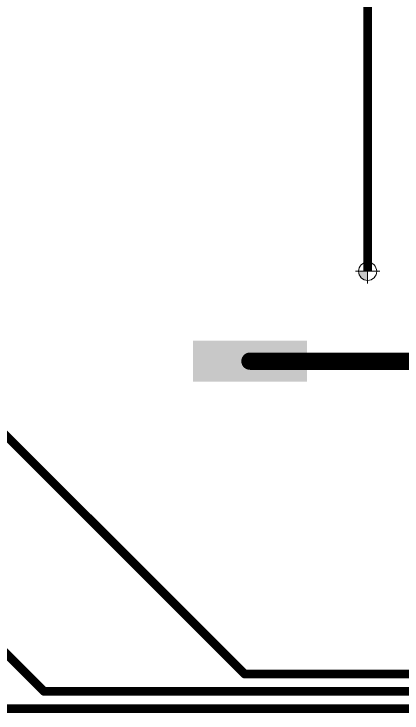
# Paper-space layout 'Layout1' of a CAD drawing. Header units: millimetres. Extents: x 0 to 841, y 0 to 594.
# Drawn here: x 168.12 to 190.55, y 460.11 to 500.55 of the extents above; entities that cross this region are included whole.
import ezdxf

# ---------------------------------------------------------------- set-up
doc = ezdxf.new("R2010")
doc.units = ezdxf.units.MM
for name, color, linetype in [('PDF _Геометрия', 7, 'Continuous'), ('PDF _Сплошная заливка', 7, 'Continuous'), ('TopLayer', 1, 'Continuous')]:
    doc.layers.add(name, color=color, linetype=linetype)

psp = doc.layouts.get("Layout1")

# ---------------------------------------------------------------- hatches: boundary and pattern name
at = {"layer": 'PDF _Сплошная заливка', "transparency": 33554559}
psp.add_hatch(color=7, dxfattribs=at).paths.add_polyline_path([(188.033, 485.665, 0.19888), (188.187, 485.294), (188.187, 485.294, 0.198956), (188.558, 485.14), (188.558, 485.14), (188.558, 485.14), (188.558, 485.665), (188.558, 485.665)])

# ---------------------------------------------------------------- linework, layer by layer
at = {"layer": 'PDF _Геометрия', "lineweight": 9}
psp.add_lwpolyline([(189.083, 485.665, 0.414036), (188.558, 486.19, 0.414036), (188.033, 485.665, 0.414315), (188.558, 485.14, 0.414315)], format="xyb", close=True, dxfattribs=at)
for points in [[(188.558, 484.965), (188.558, 486.365)], [(189.258, 485.665), (187.858, 485.665)]]:
    psp.add_lwpolyline(points, dxfattribs=at)
at = {"layer": 'TopLayer', "lineweight": 20}
for points, const_width in [([(188.558, 485.665), (188.558, 523.645)], 0.5), ([(155.358, 488.465), (181.458, 462.365)], 0.5), ([(181.758, 480.465), (200.251, 480.465)], 1), ([(156.758, 474.465), (169.858, 461.365)], 0.5), ([(181.458, 462.365), (196.858, 462.365)], 0.5), ([(169.858, 461.365), (196.858, 461.365)], 0.5), ([(135.058, 460.365), (196.858, 460.365)], 0.5)]:
    psp.add_lwpolyline(points, dxfattribs=dict(at, const_width=const_width))
for points, const_width in [([(181.508, 480.465, 1), (182.008, 480.465, 1)], 0.5), ([(181.333, 462.365, 1), (181.583, 462.365, 1)], 0.25), ([(181.333, 462.365, 1), (181.583, 462.365, 1)], 0.25), ([(169.733, 461.365, 1), (169.983, 461.365, 1)], 0.25), ([(169.733, 461.365, 1), (169.983, 461.365, 1)], 0.25)]:
    psp.add_lwpolyline(points, format="xyb", close=True, dxfattribs=dict(at, const_width=const_width))
psp.add_solid([(185.058, 479.275), (185.058, 481.655), (178.458, 479.275), (178.458, 481.655)], dxfattribs=at)

doc.saveas('drawing.dxf')
